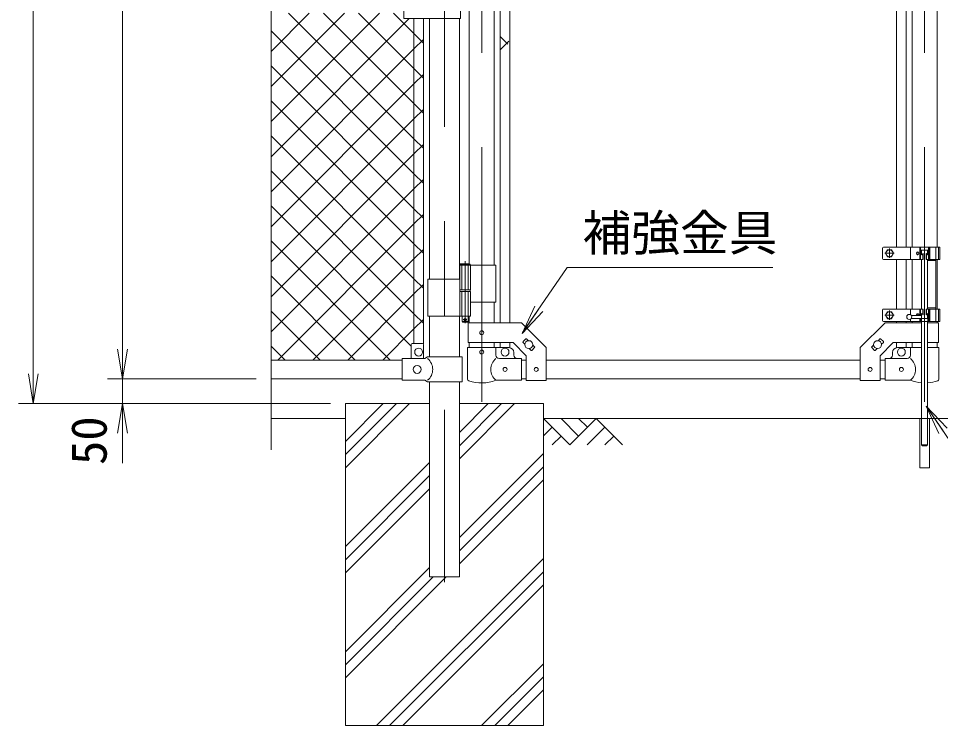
# Model space of a CAD drawing. Units: millimetres, scale not verified. Extents: x -6300 to 6300, y -4455 to 4455.
# Drawn here: x 229 to 2091, y -1236 to 191 of the extents above; entities that cross this region are included whole.
import ezdxf
from ezdxf.enums import TextEntityAlignment as Align

# ---------------------------------------------------------------- set-up
doc = ezdxf.new("R2010")
doc.units = ezdxf.units.MM
doc.header["$LTSCALE"] = 30
for name, pattern in [('DASHED', [7.5, 6, -1.5]), ('USER1', [50.8, 31.75, -6.35, 6.35, -6.35]), ('USER2', [0.375, 0.25, -0.125])]:
    doc.linetypes.add(name, pattern=pattern)
for name, color, linetype, lineweight in [('0-1_D-BMK', 2, 'USER1', 13), ('0-2_D-STR1', 1, 'Continuous', 18), ('0-3_D-STR3', 3, 'Continuous', 13), ('0-4_D-DCR-HCH', 7, 'Continuous', 9), ('0-5_D-BGD', 7, 'Continuous', 9), ('0-6_D-STR4', 7, 'Continuous', 9), ('0-7_D-STR-DIM', 7, 'Continuous', 9), ('0-8_0', 7, 'Continuous', 9), ('0-9_D-STR-TXT', 7, 'Continuous', 9), ('0-A_D-STR2', 7, 'Continuous', 9)]:
    doc.layers.add(name, color=color, linetype=linetype, lineweight=lineweight)
doc.styles.add('ＭＳ ゴシック', font='')
doc.styles.get('ＭＳ ゴシック').set_extended_font_data('MS Gothic')

# ---------------------------------------------------------------- blocks, each defined once
blk = doc.blocks.new('_Open')
at = {"layer": '0-8_0'}
blk.add_line((-30, 5), (0, 0), dxfattribs=at)
blk.add_lwpolyline([(-30, -5), (0, 0), (-30, 0)], dxfattribs=at)

msp = doc.modelspace()

# ---------------------------------------------------------------- linework, layer by layer
at = {"layer": '0-1_D-BMK'}
for p, q in [((1089.08, 2448.75), (1089.08, -947.06)), ((1164.48, 1455.24), (1164.48, -583.15)), ((2058.68, 1455.24), (2058.68, -583.15)), ((1987.68, -273.49), (1987.68, -292.49)), ((2058.68, -276.49), (2058.68, -583.15)), ((1997.18, -282.99), (1978.18, -282.99)), ((1130.92, -299.07), (1130.92, -423.96)), ((1997.18, -407.99), (1978.18, -407.99)), ((1987.68, -398.49), (1987.68, -417.49)), ((1134.54, -416.99), (1127.29, -416.99))]:
    msp.add_line(p, q, dxfattribs=at)
at = {"layer": '0-2_D-STR1'}
for p, q in [((1139.08, 413.51), (1139.08, -303.99)), ((1189.88, 413.51), (1189.88, -306.99)), ((2033.28, 413.51), (2033.28, -270.49)), ((2084.08, 413.51), (2084.08, -270.49)), ((1058.83, 191.01), (1058.83, -334.99)), ((1058.83, 191.01), (1058.83, -334.99)), ((1119.33, 191.01), (1119.33, -334.99)), ((1119.33, 191.01), (1119.33, -334.99)), ((2033.28, -295.49), (2033.28, -395.49)), ((2084.08, -295.49), (2084.08, -395.49)), ((1189.88, -381.99), (1189.88, -423.44)), ((1058.83, -409.99), (1058.83, -492.39)), ((1058.83, -409.99), (1058.83, -492.39)), ((1119.33, -409.99), (1119.33, -492.39)), ((1119.33, -409.99), (1119.33, -492.39)), ((1139.08, -409.99), (1139.08, -423.44)), ((2033.28, -420.49), (2033.28, -423.44)), ((2084.08, -420.49), (2084.08, -423.44)), ((1139.08, -463.44), (1139.08, -473.49)), ((1189.88, -463.44), (1189.88, -473.49)), ((2033.28, -463.44), (2033.28, -473.49)), ((2084.08, -463.44), (2084.08, -473.49)), ((1004.08, -498.49), (739.08, -498.49)), ((1244.48, -498.49), (1254.48, -498.49)), ((1294.48, -498.49), (1928.68, -498.49)), ((1968.68, -498.49), (1978.68, -498.49)), ((1004.08, -536.49), (739.08, -536.49)), ((1244.48, -536.49), (1254.48, -536.49)), ((1294.48, -536.49), (1928.68, -536.49)), ((1968.68, -536.49), (1978.68, -536.49)), ((1058.83, -542.39), (1058.83, -936.49)), ((1119.33, -542.39), (1119.33, -936.49)), ((1058.83, -936.49), (1119.33, -936.49))]:
    msp.add_line(p, q, dxfattribs=at)
at = {"layer": '0-3_D-STR3'}
for p, q in [((1201.98, 411.01), (1201.98, -423.44)), ((1220.98, 411.01), (1220.98, -423.44)), ((2002.18, 411.01), (2002.18, -270.49)), ((2021.18, 411.01), (2021.18, -270.49)), ((1007.08, 212.01), (1007.08, 191.01)), ((1121.88, 212.01), (1121.88, 191.01)), ((1121.88, 191.01), (1007.08, 191.01)), ((1027.58, -465.39), (1027.58, 191.01)), ((1046.58, -466.07), (1046.58, 191.01)), ((1973.68, -272.49), (1973.68, -293.49)), ((2089.28, -270.49), (1975.68, -270.49)), ((2030.38, -270.49), (2030.38, -295.49)), ((2048.68, -270.49), (2048.68, -295.49)), ((2050.58, -270.49), (2050.58, -295.49)), ((2066.78, -276.49), (2050.58, -276.49)), ((2052.18, -283.49), (2052.18, -276.49)), ((2052.68, -276.49), (2052.68, -285.5)), ((2064.68, -276.49), (2064.68, -285.5)), ((2065.18, -276.49), (2065.18, -283.49)), ((2066.78, -270.49), (2066.78, -295.49)), ((2068.68, -270.49), (2068.68, -295.49)), ((2068.91, -270.49), (2068.91, -295.49)), ((2081.37, -270.49), (2081.37, -420.49)), ((2086.98, -270.49), (2086.98, -295.49)), ((2089.28, -270.49), (2089.28, -295.49)), ((2055.87, -295.49), (1975.68, -295.49)), ((2002.18, -295.49), (2002.18, -395.49)), ((2021.18, -295.49), (2021.18, -395.49)), ((2052.68, -295.49), (2052.68, -395.49)), ((2055.18, -283.49), (2055.18, -295.49)), ((2055.18, -283.49), (2055.87, -283.49)), ((2055.87, -283.49), (2055.87, -295.49)), ((2061.48, -283.49), (2061.48, -295.49)), ((2062.18, -283.49), (2061.48, -283.49)), ((2089.28, -295.49), (2061.48, -295.49)), ((2062.18, -283.49), (2062.18, -295.49)), ((2064.68, -295.49), (2064.68, -395.49)), ((2081.37, -297.79), (2064.68, -297.79)), ((1120.12, -306.99), (1120.12, -356.99)), ((1193.03, -306.99), (1120.12, -306.99)), ((1120.92, -304.99), (1121.92, -303.99)), ((1120.92, -304.99), (1120.92, -306.99)), ((1120.92, -304.99), (1140.92, -304.99)), ((1139.92, -303.99), (1121.92, -303.99)), ((1141.72, -306.99), (1141.72, -356.99)), ((1193.03, -306.99), (1193.03, -381.99)), ((1120.12, -334.99), (1055.78, -334.99)), ((1055.78, -334.99), (1055.78, -409.99)), ((1141.72, -356.99), (1120.12, -356.99)), ((1141.72, -359.99), (1120.12, -359.99)), ((1120.12, -359.99), (1120.12, -409.99)), ((1120.42, -356.99), (1120.42, -359.99)), ((1141.42, -359.99), (1120.42, -359.99)), ((1141.42, -356.99), (1141.42, -359.99)), ((1141.72, -359.99), (1141.72, -409.99)), ((1193.03, -381.99), (1141.83, -381.99)), ((1973.68, -397.49), (1973.68, -418.49)), ((2055.87, -395.49), (1975.68, -395.49)), ((2030.38, -395.49), (2030.38, -407.28)), ((2052.68, -408.49), (2031.68, -408.49)), ((2048.68, -408.49), (2048.68, -395.49)), ((2050.58, -408.49), (2050.58, -395.49)), ((2052.18, -407.49), (2052.18, -408.49)), ((2052.68, -405.47), (2052.68, -414.49)), ((2055.18, -407.49), (2055.18, -395.49)), ((2055.18, -407.49), (2055.87, -407.49)), ((2055.87, -407.49), (2055.87, -395.49)), ((2089.28, -395.49), (2061.48, -395.49)), ((2061.48, -407.49), (2061.48, -395.49)), ((2062.18, -407.49), (2061.48, -407.49)), ((2062.18, -407.49), (2062.18, -395.49)), ((2081.37, -393.19), (2064.68, -393.19)), ((2064.68, -405.47), (2064.68, -414.49)), ((2065.18, -420.49), (2065.18, -407.49)), ((2066.78, -420.49), (2066.78, -395.49)), ((2068.68, -420.49), (2068.68, -395.49)), ((2068.91, -395.49), (2068.91, -420.49)), ((2086.98, -395.49), (2086.98, -420.49)), ((2089.28, -395.49), (2089.28, -420.49)), ((1141.72, -409.99), (1055.78, -409.99)), ((1125.92, -421.99), (1124.92, -420.99)), ((1135.92, -421.99), (1125.92, -421.99)), ((1135.92, -421.99), (1136.92, -420.99)), ((1136.78, -463.44), (1136.78, -423.44)), ((1136.92, -409.99), (1136.92, -420.99)), ((2089.28, -420.49), (1975.68, -420.49)), ((2002.18, -420.49), (2002.18, -423.44)), ((2021.18, -420.49), (2021.18, -423.44)), ((2030.38, -415.7), (2030.38, -420.49)), ((2052.68, -414.49), (2031.68, -414.49)), ((2048.68, -420.49), (2048.68, -414.49)), ((2052.68, -414.49), (2050.58, -414.49)), ((2050.58, -420.49), (2050.58, -414.49)), ((2050.58, -414.49), (2065.18, -414.49)), ((2052.18, -414.49), (2052.18, -420.49)), ((2052.68, -420.49), (2052.68, -669.49)), ((2064.68, -420.49), (2064.68, -669.49)), ((2086.38, -423.44), (2064.68, -423.44)), ((2086.38, -463.44), (2086.38, -423.44)), ((1045.08, -465.39), (1024.08, -465.39)), ((1136.78, -463.44), (1227.91, -463.44)), ((1201.98, -463.44), (1201.98, -473.49)), ((1220.98, -463.44), (1220.98, -473.49)), ((1227.91, -463.44), (1254.48, -490.01)), ((1247.81, -461.43), (1253.47, -455.77)), ((1247.81, -462.84), (1251.52, -466.56)), ((1254.88, -455.77), (1258.6, -459.49)), ((1968.27, -455.77), (1964.56, -459.49)), ((1995.24, -463.44), (1968.68, -490.01)), ((1975.34, -461.43), (1969.69, -455.77)), ((1975.34, -462.84), (1971.63, -466.56)), ((2052.68, -463.44), (1995.24, -463.44)), ((2002.18, -463.44), (2002.18, -473.49)), ((2021.18, -463.44), (2021.18, -473.49)), ((2086.38, -463.44), (2064.68, -463.44)), ((1022.08, -467.39), (1022.08, -495.39)), ((1047.08, -467.39), (1047.08, -495.39)), ((1135.93, -473.49), (1193.03, -473.49)), ((1135.93, -473.49), (1135.93, -537.18)), ((1193.03, -473.49), (1193.03, -488.49)), ((1193.03, -473.49), (1219.48, -473.49)), ((1229.48, -488.49), (1229.48, -483.49)), ((1260.36, -475.39), (1264.07, -479.11)), ((1265.49, -479.11), (1271.14, -473.45)), ((1267.43, -468.32), (1271.14, -472.03)), ((1294.48, -539.69), (1294.48, -473.44)), ((1928.68, -539.69), (1928.68, -473.44)), ((1955.72, -468.32), (1952.01, -472.03)), ((1957.67, -479.11), (1952.01, -473.45)), ((1962.8, -475.39), (1959.08, -479.11)), ((1993.68, -488.49), (1993.68, -483.49)), ((2030.13, -473.49), (2030.13, -488.49)), ((2087.23, -473.49), (2064.68, -473.49)), ((2087.23, -473.49), (2087.23, -537.18)), ((1049.28, -495.39), (1004.08, -495.39)), ((1004.08, -539.39), (1004.08, -495.39)), ((1049.28, -495.39), (1055.28, -492.39)), ((1125.18, -492.39), (1055.28, -492.39)), ((1125.18, -492.39), (1125.18, -542.39)), ((1244.48, -495.49), (1200.03, -495.49)), ((1244.48, -539.49), (1244.48, -495.49)), ((1254.48, -539.69), (1254.48, -490.01)), ((1968.68, -539.69), (1968.68, -490.01)), ((1978.68, -495.49), (2023.13, -495.49)), ((1978.68, -539.49), (1978.68, -495.49)), ((1049.28, -539.39), (1004.08, -539.39)), ((1049.28, -539.39), (1055.28, -542.39)), ((1244.48, -539.49), (1193.03, -539.49)), ((1254.48, -539.69), (1294.48, -539.69)), ((1968.68, -539.69), (1928.68, -539.69)), ((1978.68, -539.49), (2030.13, -539.49)), ((1125.18, -542.39), (1055.28, -542.39)), ((2049.13, -616.49), (2049.13, -716.49)), ((2054.68, -671.49), (2052.68, -669.49)), ((2054.68, -671.49), (2062.68, -671.49))]:
    msp.add_line(p, q, dxfattribs=at)
at = {"layer": '0-3_D-STR3', "linetype": 'USER2'}
msp.add_line((2068.91, -295.49), (2082.91, -295.49), dxfattribs=at)
at = {"layer": '0-3_D-STR3', "linetype": 'DASHED'}
for p, q in [((1124.62, -306.99), (1124.62, -356.99)), ((1137.22, -306.99), (1137.22, -356.99)), ((1124.62, -359.99), (1124.62, -409.99)), ((1137.22, -359.99), (1137.22, -409.99))]:
    msp.add_line(p, q, dxfattribs=at)
at = {"layer": '0-3_D-STR3'}
for points in [[(1991.73, -275.97), (1995.78, -282.99), (1991.73, -290), (1983.63, -290), (1979.58, -282.99), (1983.63, -275.97)], [(1991.73, -400.97), (1995.78, -407.99), (1991.73, -415), (1983.63, -415), (1979.58, -407.99), (1983.63, -400.97)]]:
    msp.add_lwpolyline(points, close=True, dxfattribs=at)
for points in [[(1139.92, -303.99), (1140.92, -304.99), (1140.92, -306.99)], [(1124.92, -409.99), (1124.92, -420.99), (1136.92, -420.99)], [(1136.78, -423.44), (1244.48, -423.44), (1294.48, -473.44)], [(2052.68, -423.44), (1978.68, -423.44), (1928.68, -473.44)], [(2052.68, -473.49), (2030.13, -473.49), (2003.68, -473.49)], [(2068.23, -616.49), (2068.23, -716.49), (2049.13, -716.49)], [(2052.68, -669.49), (2064.68, -669.49), (2062.68, -671.49)]]:
    msp.add_lwpolyline(points, dxfattribs=at)
for centre, radius in [((1987.68, -282.99), 7.03), ((1987.68, -407.99), 7.03), ((2027.68, -411.49), 5), ((1130.92, -416.99), 2.5), ((1164.48, -443.44), 4), ((1259.48, -467.44), 8), ((1963.68, -467.44), 8), ((1037.08, -482.39), 8), ((1164.48, -482.49), 4), ((1211.48, -482.49), 8), ((2011.68, -482.49), 8), ((1034.08, -517.39), 8), ((1211.48, -517.49), 4), ((1274.48, -517.44), 4), ((1948.68, -517.44), 4), ((2011.68, -517.49), 4)]:
    msp.add_circle(centre, radius, dxfattribs=at)
for centre, radius, start, end in [((1975.68, -272.49), 2, 90, 180), ((1975.68, -293.49), 2, 180, 270), ((1975.68, -397.49), 2, 90, 180), ((1975.68, -418.49), 2, 180, 270), ((1024.08, -467.39), 2, 90, 180), ((1045.08, -467.39), 2, 0, 90), ((1248.52, -462.14), 1, 135, 225), ((1254.17, -456.48), 1, 45, 135), ((1968.98, -456.48), 1, 45, 135), ((1974.64, -462.14), 1, 315, 45), ((1219.48, -483.49), 10, 0, 90), ((1264.78, -478.4), 1, 225, 315), ((1270.44, -472.74), 1, 315, 45), ((1952.72, -472.74), 1, 135, 225), ((1958.37, -478.4), 1, 225, 315), ((2003.68, -483.49), 10, 90, 180), ((1036.69, -517.39), 28.8, 310.19176, 49.80824), ((1211.22, -517.49), 28.55, 129.59418, 230.40582), ((1200.03, -488.49), 7, 180, 270), ((1236.48, -488.49), 7, 180, 270), ((1986.68, -488.49), 7, 270, 0), ((2023.13, -488.49), 7, 270, 0), ((2011.93, -517.49), 28.55, 309.59418, 50.40582), ((1139.23, -537.18), 3.3, 180, 250.77949), ((1164.48, -464.76), 80, 250.77949, 290.9084), ((2058.68, -464.76), 80, 249.0916, 265.69878), ((2083.93, -537.18), 3.3, 289.22051, 0), ((2058.68, -464.76), 80, 274.30122, 289.22051)]:
    msp.add_arc(centre, radius, start, end, dxfattribs=at)
msp.add_ellipse((2044.53, -282.99), major_axis=(0, 3), ratio=0.839449, dxfattribs=at)
for centre, major_axis, ratio, start_param, end_param in [((2045.68, -282.99), (0, -3), 0.839449, 3.3733968, 6.0513812), ((2052.88, -283.45), (0, -3), 0.766727, 4.7027468, 7.8414058), ((2054.02, -283.45), (0, -3), 0.615242, 4.7027468, 6.0032469), ((2064.48, -283.45), (0, -3), 0.766727, 4.7249648, 7.8636238), ((2063.33, -283.45), (0, -3), 0.615242, 0.2799384, 1.5804385), ((2044.53, -407.99), (0, -3), 0.839449, 1.4033482, 4.8798371), ((2045.68, -407.99), (0, -3), 0.839449, 3.3733968, 4.8798371), ((2052.88, -407.53), (0, 3), 0.766727, 4.7249648, 7.8636238), ((2054.02, -407.53), (0, 3), 0.615242, 0.2799384, 1.5804385), ((2064.48, -407.53), (0, 3), 0.766727, 4.7027468, 7.8414058), ((2063.33, -407.53), (0, 3), 0.615242, 4.7027468, 6.0032469)]:
    msp.add_ellipse(centre, major_axis=major_axis, ratio=ratio, start_param=start_param, end_param=end_param, dxfattribs=at)
at = {"layer": '0-4_D-DCR-HCH'}
for p, q in [((889.08, -716.08), (1018.67, -586.49)), ((889.08, -689.57), (992.15, -586.49)), ((889.08, -663.05), (965.64, -586.49)), ((1119.33, -697.97), (1230.8, -586.49)), ((1119.33, -671.45), (1204.29, -586.49)), ((1119.33, -644.93), (1177.77, -586.49)), ((1342.29, -669.7), (1289.08, -616.49)), ((1360.03, -651.96), (1324.55, -616.49)), ((1395.5, -616.49), (1342.29, -669.7)), ((1377.86, -634.32), (1360.03, -616.49)), ((1395.5, -616.49), (1448.71, -669.7)), ((1306.81, -634.23), (1289.08, -651.88)), ((1413.24, -634.23), (1377.6, -669.7)), ((1324.55, -651.96), (1306.73, -669.7)), ((1430.97, -651.96), (1413.16, -669.7)), ((1119.33, -857.07), (1289.08, -687.32)), ((889.08, -875.18), (1058.83, -705.43)), ((1119.33, -883.58), (1289.08, -713.83)), ((889.08, -901.7), (1058.83, -731.95)), ((1119.33, -910.1), (1289.08, -740.35)), ((889.08, -928.22), (1058.83, -758.47)), ((952.03, -1236.49), (1289.08, -899.45)), ((889.08, -1087.32), (1058.83, -917.57)), ((978.55, -1236.49), (1289.08, -925.96)), ((889.08, -1140.35), (1092.94, -936.49)), ((889.08, -1113.83), (1066.42, -936.49)), ((1005.07, -1236.49), (1289.08, -952.48)), ((1164.17, -1236.49), (1289.08, -1111.58)), ((1190.68, -1236.49), (1289.08, -1138.1)), ((1217.2, -1236.49), (1289.08, -1164.61))]:
    msp.add_line(p, q, dxfattribs=at)
at = {"layer": '0-5_D-BGD'}
for p, q in [((739.08, -616.49), (889.08, -616.49)), ((1289.08, -616.49), (2889.08, -616.49))]:
    msp.add_line(p, q, dxfattribs=at)
at = {"layer": '0-6_D-STR4'}
for p, q in [((889.08, -586.49), (889.08, -1236.49)), ((889.08, -586.49), (1058.83, -586.49)), ((1119.33, -586.49), (1289.08, -586.49)), ((1289.08, -586.49), (1289.08, -1236.49)), ((889.08, -1236.49), (1289.08, -1236.49))]:
    msp.add_line(p, q, dxfattribs=at)
at = {"layer": '0-7_D-STR-DIM'}
for p, q in [((259.08, -526.49), (259.08, 2353.51)), ((439.08, -476.49), (439.08, 2353.51)), ((739.08, -679.49), (739.08, 912.86)), ((439.08, -476.49), (439.08, -416.49)), ((709.08, -536.49), (409.08, -536.49)), ((709.08, -536.49), (409.08, -536.49)), ((439.08, -586.49), (439.08, -536.49)), ((859.08, -586.49), (229.08, -586.49)), ((859.08, -586.49), (409.08, -586.49)), ((439.08, -646.49), (439.08, -706.49))]:
    msp.add_line(p, q, dxfattribs=at)
at = {"layer": '0-9_D-STR-TXT'}
for points in [[(1752.14, -311.44), (1337.05, -311.44), (1246.92, -442.97)], [(2520.44, -799.79), (2203.96, -799.79), (2063.08, -593.58)]]:
    msp.add_lwpolyline(points, dxfattribs=at)
at = {"layer": '0-A_D-STR2'}
for p, q in [((739.08, 124.21), (816.38, 201.51)), ((739.08, 53.5), (887.09, 201.51)), ((739.08, -17.21), (957.8, 201.51)), ((739.08, -87.93), (1018.01, 191.01)), ((1027.58, -51.63), (774.43, 201.51)), ((1027.58, 19.08), (845.14, 201.51)), ((1027.58, 89.79), (915.85, 201.51)), ((1027.58, 160.5), (986.56, 201.51)), ((1027.58, -122.34), (739.08, 166.16)), ((1046.58, 141.5), (1027.58, 160.5)), ((1217.2, 139.43), (1201.98, 154.65)), ((1027.58, 129.86), (1046.58, 148.86)), ((1201.98, 127.74), (1219.22, 144.98)), ((739.08, -158.64), (1027.58, 129.86)), ((1027.58, -193.05), (739.08, 95.45)), ((1046.58, 70.79), (1027.58, 89.79)), ((1027.58, 59.15), (1046.58, 78.15)), ((739.08, -229.35), (1027.58, 59.15)), ((1027.58, -263.77), (739.08, 24.73)), ((1046.58, 0.08), (1027.58, 19.08)), ((1027.58, -11.56), (1046.58, 7.44)), ((739.08, -300.06), (1027.58, -11.56)), ((1027.58, -334.48), (739.08, -45.98)), ((1046.58, -70.63), (1027.58, -51.63)), ((1027.58, -82.27), (1046.58, -63.27)), ((739.08, -370.77), (1027.58, -82.27)), ((1027.58, -405.19), (739.08, -116.69)), ((1046.58, -141.34), (1027.58, -122.34)), ((1027.58, -152.98), (1046.58, -133.98)), ((739.08, -441.48), (1027.58, -152.98)), ((1022.08, -470.4), (739.08, -187.4)), ((1046.58, -212.05), (1027.58, -193.05)), ((1027.58, -223.69), (1046.58, -204.69)), ((752.78, -498.49), (1027.58, -223.69)), ((979.46, -498.49), (739.08, -258.11)), ((1046.58, -282.77), (1027.58, -263.77)), ((1027.58, -294.4), (1046.58, -275.4)), ((823.49, -498.49), (1027.58, -294.4)), ((908.75, -498.49), (739.08, -328.82)), ((1046.58, -353.48), (1027.58, -334.48)), ((1027.58, -365.11), (1046.58, -346.11)), ((894.2, -498.49), (1027.58, -365.11)), ((838.04, -498.49), (739.08, -399.53)), ((1046.58, -424.19), (1027.58, -405.19)), ((1027.58, -435.82), (1046.58, -416.82)), ((964.91, -498.49), (1027.58, -435.82)), ((767.32, -498.49), (739.08, -470.24))]:
    msp.add_line(p, q, dxfattribs=at)

# ---------------------------------------------------------------- block references
at = {"layer": '0-7_D-STR-DIM', "xscale": 2, "yscale": 2}
for p, rotation in [((439.08, -536.49), 270), ((439.08, -536.49), 270), ((259.08, -586.49), 270), ((439.08, -586.49), 90)]:
    msp.add_blockref('_Open', p, dxfattribs=dict(at, rotation=rotation))
at = {"layer": '0-9_D-STR-TXT', "xscale": 2, "yscale": 2}
for p, rotation in [((1245.79, -444.62), 235.58239), ((2061.95, -591.93), 124.33966)]:
    msp.add_blockref('_Open', p, dxfattribs=dict(at, rotation=rotation))

# ---------------------------------------------------------------- texts
at = {"layer": '0-7_D-STR-DIM', "style": 'ＭＳ ゴシック'}
msp.add_text('50', height=72.14, rotation=90, dxfattribs=at).set_placement((428.95, -710.43), align=Align.BOTTOM_LEFT)
at = {"layer": '0-9_D-STR-TXT', "style": 'ＭＳ ゴシック'}
msp.add_text('補強金具', height=72.14, dxfattribs=at).set_placement((1368, -299.51), align=Align.BOTTOM_LEFT)

doc.saveas('drawing.dxf')
